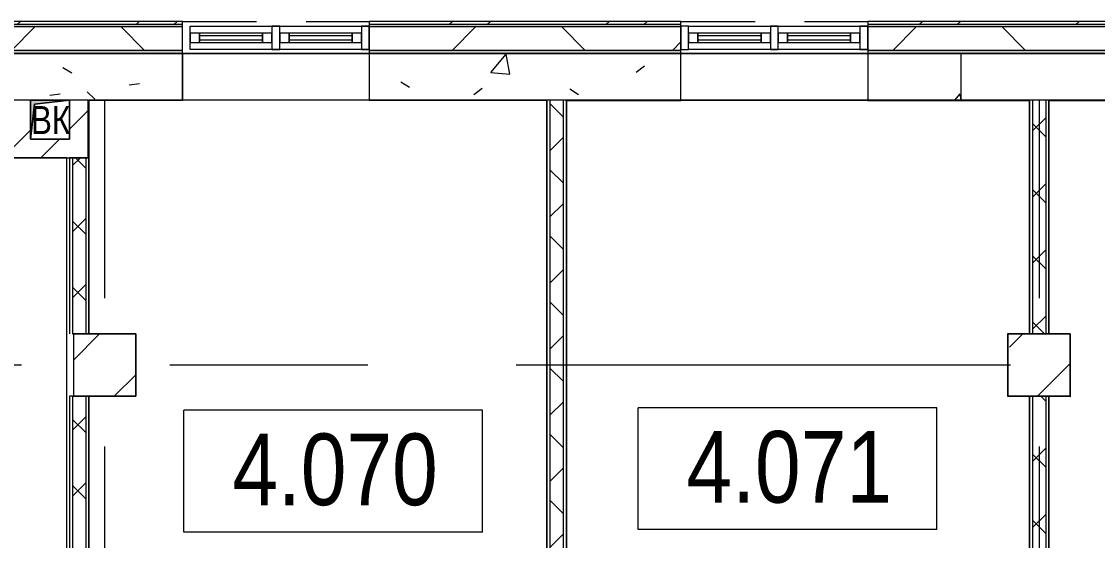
# Model space of a CAD drawing. Header units: millimetres. Extents: x 48966 to 294585, y -43515 to 30344.
# Drawn here: x 65399 to 72307, y 22592 to 25922 of the extents above; entities that cross this region are included whole.
import ezdxf

# ---------------------------------------------------------------- set-up
doc = ezdxf.new("R2010")
doc.units = ezdxf.units.MM
doc.linetypes.add('Осевые', pattern=[6350, 1270, -952.5, 3175, -952.5])
doc.linetypes.add('Сверху', pattern=[793.75, 476.25, -317.5])
for name, color, linetype, lineweight in [('Импосты витража', 7, 'Continuous', 9), ('Импосты витража-1', 7, 'Continuous', 18), ('Марки помещений', 7, 'Continuous', 9), ('Обобщенные модели', 7, 'Continuous', 9), ('Обобщенные модели-1', 7, 'Continuous', 18), ('Общие ребра', 7, 'Continuous', 9), ('Окна', 7, 'Continuous', 9), ('Окна-1', 7, 'Сверху', 9), ('Окна-2', 7, 'Continuous', 18), ('Оси-2', 7, 'Осевые', 9), ('Перекрытия', 7, 'Continuous', 9), ('Стены', 7, 'Continuous', 9), ('Стены-1', 7, 'Continuous', 18), ('Типовые аннотации', 7, 'Continuous', 9), ('Штриховка разреза-1', 7, 'Continuous', 9), ('Элементы узлов', 7, 'Continuous', 9)]:
    doc.layers.add(name, color=color, linetype=linetype, lineweight=lineweight)
doc.styles.add('Arial', font='Arial.ttf', dxfattribs={"width": 0.8, "height": 180})
doc.styles.add('Arial Narrow_1', font='Arial Narrow.ttf', dxfattribs={"height": 460})
pattern_1 = [(45, (0, 0), (-212.132, 212.132), []), (135, (0, 0), (-212.132, -212.132), [])]
pattern_2 = [(0, (0, 0), (812.8, 203.2), [67.056, -542.544, 67.056, -542.544, -3251.2]), (0, (0, 0), (812.8, 203.2), [-1219.2, 67.056, -1152.144, 67.056, -542.544, -1422.4]), (0, (0, 0), (812.8, 203.2), [-3048, 67.056, -339.344, 67.056, -948.944]), (120, (304.8, 101.6), (-582.37636, 602.30545), [67.056, -542.544, 67.056, -542.544, -3251.2]), (120, (304.8, 101.6), (-582.37636, 602.30545), [-1219.2, 67.056, -1152.144, 67.056, -542.544, -1422.4]), (120, (304.8, 101.6), (-582.37636, 602.30545), [-3048, 67.056, -339.344, 67.056, -948.944]), (240, (406.4, 508), (-230.42364, -805.50545), [67.056, -542.544, 67.056, -542.544, -3251.2]), (240, (406.4, 508), (-230.42364, -805.50545), [-1219.2, 67.056, -1152.144, 67.056, -542.544, -1422.4]), (240, (406.4, 508), (-230.42364, -805.50545), [-3048, 67.056, -339.344, 67.056, -948.944])]
pattern_3 = [(45, (0, 0), (-502.8943, 502.8943), []), (45, (0, 762), (-502.8943, 502.8943), [])]
pattern_4 = [(50, (0, 0), (1457.472, -127.512), [152.4, -1676.4]), (355, (0, 0), (-281.942, 1528.454), [121.92, -1341.12]), (100.451, (121.5, -10.6), (1175.54, 1400.933), [129.52, -1424.72]), (46.184, (0, 406.4), (2168.632, -336.34), [228.6, -2514.6]), (96.636, (180.7, 378.4), (1899.22, 1979.42), [194.28, -2137.08]), (351.184, (0, 406.4), (1899.24, 1979.4), [182.88, -2011.68]), (21, (203.2, 304.8), (1212.915, -818.121), [152.4, -1676.4]), (326, (203.2, 304.8), (494.417, 1473.504), [121.92, -1341.12]), (71.451, (304.3, 236.6), (1707.337, 655.37), [129.52, -1424.72]), (37.5, (0, 0), (24.7094, 676.4402), [67.056, -1257.808, 67.056, -1294.384, -1346.2]), (37.5, (0, 0), (24.7094, 676.4402), [-2686.304, 67.056, -1279.144]), (7.5, (0, 0), (534.558, 801.444), [67.056, -709.168, 67.056, -1227.328, -513.08]), (7.5, (0, 0), (534.558, 801.444), [-2070.608, 67.056, -446.024]), (327.5, (-453.14, 0), (1084.7275, -45.8312), [67.056, -440.944, 67.056, -1517.904, -2103.12]), (327.5, (-453.14, 0), (1084.7275, -45.8312), [-2092.96, 67.056, -2036.064]), (317.5, (-656.3, 0), (1185.035, 203.414), [67.056, -593.344, 67.056, -985.52, -1493.52]), (317.5, (-656.3, 0), (1185.035, 203.414), [-1712.976, 67.056, -1426.464])]

# ---------------------------------------------------------------- blocks, each defined once
blk = doc.blocks.new('Обобщенные модели 6 - Обобщенные модели 6-1062437-План 4-го этажа на отм_ _8_400')
at = {"layer": 'Обобщенные модели'}
h = blk.add_hatch(dxfattribs=at)
h.set_pattern_fill('FP_7', color=256, style=0, pattern_type=2)
h.set_pattern_definition([(45, (0, 0), (-493.914, 493.914), []), (45, (493.9, 0), (-493.914, 493.914), [873.125, -174.625, 6.706, -167.919])])
h.paths.add_polyline_path([(82131.6, -24482.9), (82131.6, -24082.9), (81731.6, -24082.9), (81731.6, -24482.9)], flags=0)
h.paths.add_polyline_path([(82131.6, 23517.1), (82131.6, 23917.1), (81731.6, 23917.1), (81731.6, 23517.1)], flags=0)
h.paths.add_polyline_path([(78131.6, 23517.1), (78131.6, 23917.1), (77731.6, 23917.1), (77731.6, 23517.1)], flags=0)
h.paths.add_polyline_path([(71731.6, 23517.1), (72131.6, 23517.1), (72131.6, 23917.1), (71731.6, 23917.1)], flags=0)
h.paths.add_polyline_path([(65731.6, 23517.1), (66131.6, 23517.1), (66131.6, 23917.1), (65731.6, 23917.1)], flags=0)
at = {"layer": 'Обобщенные модели-1'}
for p, q in [((66131.6, 23917.1), (65731.6, 23917.1)), ((65731.6, 23917.1), (65731.6, 23517.1)), ((66131.6, 23517.1), (66131.6, 23917.1)), ((72131.6, 23917.1), (71731.6, 23917.1)), ((71731.6, 23917.1), (71731.6, 23517.1)), ((72131.6, 23517.1), (72131.6, 23917.1)), ((65731.6, 23517.1), (66131.6, 23517.1)), ((71731.6, 23517.1), (72131.6, 23517.1))]:
    blk.add_line(p, q, dxfattribs=at)
blk = doc.blocks.new('M_Окно-Квадратный проем - 1200 x 11450 mm-V1-План 4-го этажа на отм_ _8_400')
at = {"layer": 'Окна'}
for p, q in [((-608.2, -102.5), (-608.2, 102.5)), ((591.8, 102.5), (591.8, -102.5))]:
    blk.add_line(p, q, dxfattribs=at)
at = {"layer": 'Окна-1'}
for p, q in [((-608.2, 102.5), (591.8, 102.5)), ((591.8, -102.5), (-608.2, -102.5))]:
    blk.add_line(p, q, dxfattribs=at)
blk = doc.blocks.new('M_Окно-Квадратный проем - 1200 x 11450 mm-V2-План 4-го этажа на отм_ _8_400')
at = {"layer": 'Окна'}
for p, q in [((-608.2, -150), (-608.2, 150)), ((591.8, 150), (591.8, -150))]:
    blk.add_line(p, q, dxfattribs=at)
at = {"layer": 'Окна-1'}
for p, q in [((-608.2, 150), (591.8, 150)), ((591.8, -150), (-608.2, -150))]:
    blk.add_line(p, q, dxfattribs=at)
blk = doc.blocks.new('Прямоугольный импост - Прямоугольный импост 1-8278318-План 4-го этажа на отм_ _8_400')
at = {"layer": 'Импосты витража-1'}
for p, q in [((0, 75), (-50, 75)), ((-50, 75), (-50, -75)), ((0, -75), (0, 75)), ((-50, -75), (0, -75))]:
    blk.add_line(p, q, dxfattribs=at)
blk = doc.blocks.new('Панель окно - Верхнее левое-8278470-План 4-го этажа на отм_ _8_400')
at = {"layer": 'Окна'}
for p, q in [((202.5, 30), (-202.5, 30)), ((-202.5, 30), (-202.5, -30)), ((202.5, -30), (202.5, 30)), ((-202.5, -30), (202.5, -30))]:
    blk.add_line(p, q, dxfattribs=at)
at = {"layer": 'Окна-2'}
for p, q in [((-202.5, 30), (-262.5, 30)), ((-262.5, 30), (-262.5, -30)), ((-202.5, -30), (-202.5, 30)), ((202.5, 12.5), (-202.5, 12.5)), ((-202.5, 12.5), (-202.5, -12.5)), ((202.5, 30), (202.5, -30)), ((262.5, 30), (202.5, 30)), ((202.5, -12.5), (202.5, 12.5)), ((262.5, -30), (262.5, 30)), ((-262.5, -30), (-202.5, -30)), ((-202.5, -12.5), (202.5, -12.5)), ((202.5, -30), (262.5, -30))]:
    blk.add_line(p, q, dxfattribs=at)
blk = doc.blocks.new('Прямоугольный импост - Прямоугольный импост 1-8278319-План 4-го этажа на отм_ _8_400')
at = {"layer": 'Импосты витража-1'}
for p, q in [((-50, 75), (0, 75)), ((-50, -75), (-50, 75)), ((0, 75), (0, -75)), ((0, -75), (-50, -75))]:
    blk.add_line(p, q, dxfattribs=at)
blk = doc.blocks.new('Прямоугольный импост - Прямоугольный импост 1-V5-План 4-го этажа на отм_ _8_400')
at = {"layer": 'Импосты витража'}
for p, q in [((76081.6, 25742.1), (76081.6, 25892.1)), ((76081.6, 25892.1), (76631.6, 25892.1)), ((76631.6, 25742.1), (76081.6, 25742.1))]:
    blk.add_line(p, q, dxfattribs=at)
blk = doc.blocks.new('Панель окно - Верхнее левое-8278469-План 4-го этажа на отм_ _8_400')
at = {"layer": 'Окна'}
for p, q in [((202.5, 30), (-202.5, 30)), ((-202.5, 30), (-202.5, -30)), ((202.5, -30), (202.5, 30)), ((-202.5, -30), (202.5, -30))]:
    blk.add_line(p, q, dxfattribs=at)
at = {"layer": 'Окна-2'}
for p, q in [((-202.5, 30), (-262.5, 30)), ((-262.5, 30), (-262.5, -30)), ((-202.5, -30), (-202.5, 30)), ((202.5, 12.5), (-202.5, 12.5)), ((-202.5, 12.5), (-202.5, -12.5)), ((202.5, 30), (202.5, -30)), ((262.5, 30), (202.5, 30)), ((202.5, -12.5), (202.5, 12.5)), ((262.5, -30), (262.5, 30)), ((-262.5, -30), (-202.5, -30)), ((-202.5, -12.5), (202.5, -12.5)), ((202.5, -30), (262.5, -30))]:
    blk.add_line(p, q, dxfattribs=at)
blk = doc.blocks.new('Прямоугольный импост - Прямоугольный импост 1-2167555-План 4-го этажа на отм_ _8_400')
at = {"layer": 'Импосты витража-1'}
for p, q in [((-50, 75), (0, 75)), ((-50, -75), (-50, 75)), ((0, 75), (0, -75)), ((0, -75), (-50, -75))]:
    blk.add_line(p, q, dxfattribs=at)
blk = doc.blocks.new('Панель окно - Верхнее правое-8278468-План 4-го этажа на отм_ _8_400')
at = {"layer": 'Окна'}
for p, q in [((202.5, 30), (-202.5, 30)), ((-202.5, 30), (-202.5, -30)), ((202.5, -30), (202.5, 30)), ((-202.5, -30), (202.5, -30))]:
    blk.add_line(p, q, dxfattribs=at)
at = {"layer": 'Окна-2'}
for p, q in [((-202.5, 30), (-262.5, 30)), ((-262.5, 30), (-262.5, -30)), ((-202.5, -30), (-202.5, 30)), ((202.5, 12.5), (-202.5, 12.5)), ((-202.5, 12.5), (-202.5, -12.5)), ((202.5, 30), (202.5, -30)), ((262.5, 30), (202.5, 30)), ((202.5, -12.5), (202.5, 12.5)), ((262.5, -30), (262.5, 30)), ((-262.5, -30), (-202.5, -30)), ((-202.5, -12.5), (202.5, -12.5)), ((202.5, -30), (262.5, -30))]:
    blk.add_line(p, q, dxfattribs=at)
blk = doc.blocks.new('Прямоугольный импост - Прямоугольный импост 1-2167323-План 4-го этажа на отм_ _8_400')
at = {"layer": 'Импосты витража'}
for p, q in [((67031.6, 25892.1), (67631.6, 25892.1)), ((67631.6, 25892.1), (67631.6, 25742.1)), ((67631.6, 25742.1), (67031.6, 25742.1))]:
    blk.add_line(p, q, dxfattribs=at)
blk = doc.blocks.new('Прямоугольный импост - Прямоугольный импост 1-V9-План 4-го этажа на отм_ _8_400')
at = {"layer": 'Импосты витража-1'}
for p, q in [((-25, 75), (25, 75)), ((-25, -75), (-25, 75)), ((25, 75), (25, -75)), ((25, -75), (-25, -75))]:
    blk.add_line(p, q, dxfattribs=at)
blk = doc.blocks.new('Панель окно - Верхнее правое-8278467-План 4-го этажа на отм_ _8_400')
at = {"layer": 'Окна'}
for p, q in [((202.5, 30), (-202.5, 30)), ((-202.5, 30), (-202.5, -30)), ((202.5, -30), (202.5, 30)), ((-202.5, -30), (202.5, -30))]:
    blk.add_line(p, q, dxfattribs=at)
at = {"layer": 'Окна-2'}
for p, q in [((-202.5, 30), (-262.5, 30)), ((-262.5, 30), (-262.5, -30)), ((-202.5, -30), (-202.5, 30)), ((202.5, 12.5), (-202.5, 12.5)), ((-202.5, 12.5), (-202.5, -12.5)), ((202.5, 30), (202.5, -30)), ((262.5, 30), (202.5, 30)), ((202.5, -12.5), (202.5, 12.5)), ((262.5, -30), (262.5, 30)), ((-262.5, -30), (-202.5, -30)), ((-202.5, -12.5), (202.5, -12.5)), ((202.5, -30), (262.5, -30))]:
    blk.add_line(p, q, dxfattribs=at)
blk = doc.blocks.new('Прямоугольный импост - Прямоугольный импост 1-8278317-План 4-го этажа на отм_ _8_400')
at = {"layer": 'Импосты витража-1'}
for p, q in [((-25, 75), (25, 75)), ((-25, -75), (-25, 75)), ((25, 75), (25, -75)), ((25, -75), (-25, -75))]:
    blk.add_line(p, q, dxfattribs=at)
blk = doc.blocks.new('170_ОтверстиеПрямоугольноеВертикальное - 170_ОтверстиеПрямоугольноеВертикальное-5689096-План 4-го этажа на отм_ _8_400')
at = {"layer": 'Обобщенные модели'}
for p, q in [((-125, -125), (-125, 125)), ((-125, 125), (125, 125)), ((125, 125), (125, -125)), ((125, -125), (-125, -125))]:
    blk.add_line(p, q, dxfattribs=at)
blk = doc.blocks.new('Марка помещения_Р - Марка помещения-4575829-План 4-го этажа на отм_ _8_400')
at = {"layer": 'Марки помещений'}
for p, q in [((-4.79375, -1.95625), (-4.79375, 1.95625)), ((4.79375, 1.95625), (-4.79375, 1.95625)), ((4.79375, -1.95625), (4.79375, 1.95625)), ((4.79375, -1.95625), (-4.79375, -1.95625))]:
    blk.add_line(p, q, dxfattribs=at)

msp = doc.modelspace()

# ---------------------------------------------------------------- hatches: boundary and pattern name
at = {"layer": 'Штриховка разреза-1'}
h = msp.add_hatch(dxfattribs=at)
h.set_pattern_fill('FP_2', color=256, style=0, pattern_type=2)
h.set_pattern_definition(pattern_3)
h.paths.add_polyline_path([(62016.3, 25902.1), (66431.6, 25902.1), (66431.6, 25922.1), (62016.3, 25919.8), (62015.8, 25902.1)], flags=0)
h.paths.add_polyline_path([(96431.6, 25902.1), (96431.6, 25922.1), (94631.6, 25922.1), (94631.6, 25902.1)], flags=0)
h.paths.add_polyline_path([(97631.6, 25902.1), (99431.6, 25902.1), (99431.6, 25922.1), (97631.6, 25922.1)], flags=0)
h.paths.add_polyline_path([(87163.9, 25902.1), (93431.6, 25902.1), (93431.6, 25922.1), (83631.6, 25922.1), (83631.6, 25902.1), (83922.9, 25902.1)], flags=0)
h.paths.add_polyline_path([(67631.6, 25902.1), (69631.6, 25902.1), (69631.6, 25922.1), (67631.6, 25922.1)], flags=0)
h.paths.add_polyline_path([(82431.6, 25902.1), (82431.6, 25922.1), (80431.6, 25922.1), (80431.6, 25902.1), (80681.8, 25902.1)], flags=0)
h.paths.add_polyline_path([(77440.7, 25902.1), (79231.6, 25902.1), (79231.6, 25922.1), (77231.6, 25922.1), (77231.6, 25902.1)], flags=0)
h.paths.add_polyline_path([(70831.6, 25902.1), (72831.6, 25902.1), (72831.6, 25922.1), (70831.6, 25922.1)], flags=0)
h.paths.add_polyline_path([(74031.6, 25902.1), (76031.6, 25902.1), (76031.6, 25922.1), (74031.6, 25922.1)], flags=0)
h = msp.add_hatch(dxfattribs=at)
h.set_pattern_fill('FP_3', color=256, style=0, pattern_type=2)
h.set_pattern_definition([(45, (0, 0), (-707.107, 707.107), []), (135, (0, 0), (-707.107, -707.107), [])])
h.paths.add_polyline_path([(94631.6, 25737.1), (96431.6, 25737.1), (96431.6, 25887.1), (94631.6, 25887.1)], flags=0)
h.paths.add_polyline_path([(62013.6, 25737.1), (66431.6, 25737.1), (66431.6, 25887.1), (62015.3, 25887.1), (62013.6, 25831.1)], flags=0)
h.paths.add_polyline_path([(97631.6, 25737.1), (99431.6, 25737.1), (99431.6, 25887.1), (97631.6, 25887.1)], flags=0)
h.paths.add_polyline_path([(87163.9, 25737.1), (93431.6, 25737.1), (93431.6, 25887.1), (83631.6, 25887.1), (83631.6, 25737.1), (83922.9, 25737.1)], flags=0)
h.paths.add_polyline_path([(80681.8, 25737.1), (82431.6, 25737.1), (82431.6, 25887.1), (80431.6, 25887.1), (80431.6, 25737.1)], flags=0)
h.paths.add_polyline_path([(67631.6, 25737.1), (69631.6, 25737.1), (69631.6, 25887.1), (67631.6, 25887.1)], flags=0)
h.paths.add_polyline_path([(70831.6, 25737.1), (72831.6, 25737.1), (72831.6, 25887.1), (70831.6, 25887.1)], flags=0)
h.paths.add_polyline_path([(77440.7, 25737.1), (79231.6, 25737.1), (79231.6, 25887.1), (77231.6, 25887.1), (77231.6, 25737.1)], flags=0)
h.paths.add_polyline_path([(74031.6, 25737.1), (76031.6, 25737.1), (76031.6, 25887.1), (74031.6, 25887.1)], flags=0)
h = msp.add_hatch(dxfattribs=at)
h.set_pattern_fill('FP_1', color=256, style=0, pattern_type=2)
h.set_pattern_definition(pattern_2)
h.paths.add_polyline_path([(62015.3, 25887.1), (66431.6, 25887.1), (66431.6, 25902.1), (62015.8, 25901.7), (62015.3, 25887.1)], flags=0)
h.paths.add_polyline_path([(96431.6, 25887.1), (96431.6, 25902.1), (94631.6, 25902.1), (94631.6, 25887.1)], flags=0)
h.paths.add_polyline_path([(97631.6, 25887.1), (99431.6, 25887.1), (99431.6, 25902.1), (97631.6, 25902.1)], flags=0)
h.paths.add_polyline_path([(87163.9, 25887.1), (93431.6, 25887.1), (93431.6, 25902.1), (83631.6, 25902.1), (83631.6, 25887.1), (83922.9, 25887.1)], flags=0)
h.paths.add_polyline_path([(67631.6, 25887.1), (69631.6, 25887.1), (69631.6, 25902.1), (67631.6, 25902.1)], flags=0)
h.paths.add_polyline_path([(80681.8, 25887.1), (82431.6, 25887.1), (82431.6, 25902.1), (80431.6, 25902.1), (80431.6, 25887.1)], flags=0)
h.paths.add_polyline_path([(70831.6, 25887.1), (72831.6, 25887.1), (72831.6, 25902.1), (70831.6, 25902.1)], flags=0)
h.paths.add_polyline_path([(77440.7, 25887.1), (79231.6, 25887.1), (79231.6, 25902.1), (77231.6, 25902.1), (77231.6, 25887.1)], flags=0)
h.paths.add_polyline_path([(74031.6, 25887.1), (76031.6, 25887.1), (76031.6, 25902.1), (74031.6, 25902.1)], flags=0)
h = msp.add_hatch(dxfattribs=at)
h.set_pattern_fill('FP_1', color=256, style=0, pattern_type=2)
h.set_pattern_definition(pattern_2)
h.paths.add_polyline_path([(74199.7, 25717.1), (76031.6, 25717.1), (76031.6, 25737.1), (74031.6, 25737.1), (74031.6, 25717.1)], flags=0)
h.paths.add_polyline_path([(96431.6, 25717.1), (96431.6, 25737.1), (94631.6, 25737.1), (94631.6, 25717.1)], flags=0)
h.paths.add_polyline_path([(62016.3, 25717.1), (66431.6, 25717.1), (66431.6, 25737.1), (62013.6, 25737.1), (62013.6, 25717.1)], flags=0)
h.paths.add_polyline_path([(97631.6, 25717.1), (99431.6, 25717.1), (99431.6, 25737.1), (97631.6, 25737.1)], flags=0)
h.paths.add_polyline_path([(87163.9, 25717.1), (93431.6, 25717.1), (93431.6, 25737.1), (83631.6, 25737.1), (83631.6, 25717.1), (83922.9, 25717.1)], flags=0)
h.paths.add_polyline_path([(67631.6, 25717.1), (69631.6, 25717.1), (69631.6, 25737.1), (67631.6, 25737.1)], flags=0)
h.paths.add_polyline_path([(80681.8, 25717.1), (82431.6, 25717.1), (82431.6, 25737.1), (80431.6, 25737.1), (80431.6, 25717.1)], flags=0)
h.paths.add_polyline_path([(70831.6, 25717.1), (72831.6, 25717.1), (72831.6, 25737.1), (70831.6, 25737.1)], flags=0)
h.paths.add_polyline_path([(77440.7, 25717.1), (79231.6, 25717.1), (79231.6, 25737.1), (77231.6, 25737.1), (77231.6, 25717.1)], flags=0)
h = msp.add_hatch(dxfattribs=at)
h.set_pattern_fill('FP_8', color=256, style=0, pattern_type=2)
h.set_pattern_definition(pattern_4)
h.paths.add_polyline_path([(65456.6, 25417.1), (66431.6, 25417.1), (66431.6, 25717.1), (64031.6, 25717.1), (64031.6, 25417.1), (65336.6, 25417.1)], flags=0)
h = msp.add_hatch(dxfattribs=at)
h.set_pattern_fill('FP_8', color=256, style=0, pattern_type=2)
h.set_pattern_definition(pattern_4)
h.paths.add_polyline_path([(68791.6, 25417.1), (69631.6, 25417.1), (69631.6, 25717.1), (67631.6, 25717.1), (67631.6, 25417.1), (68771.6, 25417.1)], flags=0)
h = msp.add_hatch(dxfattribs=at)
h.set_pattern_fill('FP_8', color=256, style=0, pattern_type=2)
h.set_pattern_definition(pattern_4)
h.paths.add_polyline_path([(71431.6, 25417.1), (71431.6, 25717.1), (70831.6, 25717.1), (70831.6, 25417.1), (70958.6, 25417.1)], flags=0)
h = msp.add_hatch(dxfattribs=at)
h.set_pattern_fill('FP_2', color=256, style=0, pattern_type=2)
h.set_pattern_definition(pattern_3)
h.paths.add_polyline_path([(65456.6, 25047.1), (65456.6, 25417.1), (65336.6, 25417.1), (65336.6, 25047.1)], flags=0)
h = msp.add_hatch(dxfattribs=at)
h.set_pattern_fill('FP_2', color=256, style=0, pattern_type=2)
h.set_pattern_definition(pattern_3)
h.paths.add_polyline_path([(65826.6, 25167.1), (65826.6, 25417.1), (65706.6, 25417.1), (65706.6, 25167.1)], flags=0)
h = msp.add_hatch(dxfattribs=at)
h.set_pattern_fill('FP_5', color=256, style=0, pattern_type=2)
h.set_pattern_definition(pattern_1)
h.paths.add_polyline_path([(68876.6, 21497.1), (68876.6, 25417.1), (68791.6, 25417.1), (68791.6, 21497.1)], flags=0)
h = msp.add_hatch(dxfattribs=at)
h.set_pattern_fill('FP_5', color=256, style=0, pattern_type=2)
h.set_pattern_definition(pattern_1)
h.paths.add_polyline_path([(71889.1, 23917.1), (71974.1, 23917.1), (71974.1, 25417.1), (71889.1, 25417.1), (71889.1, 24216.8)], flags=0)
h = msp.add_hatch(dxfattribs=at)
h.set_pattern_fill('FP_2', color=256, style=0, pattern_type=2)
h.set_pattern_definition(pattern_3)
h.paths.add_polyline_path([(65456.6, 25047.1), (65826.6, 25047.1), (65826.6, 25167.1), (65456.6, 25167.1)], flags=0)
h = msp.add_hatch(dxfattribs=at)
h.set_pattern_fill('FP_5', color=256, style=0, pattern_type=2)
h.set_pattern_definition(pattern_1)
h.paths.add_polyline_path([(65811.6, 23917.1), (65811.6, 25047.1), (65726.6, 25047.1), (65726.6, 23917.1), (65729.6, 23917.1)], flags=0)
h = msp.add_hatch(dxfattribs=at)
h.set_pattern_fill('FP_5', color=256, style=0, pattern_type=2)
h.set_pattern_definition(pattern_1)
h.paths.add_polyline_path([(65811.6, 19422.1), (65811.6, 23517.1), (65726.6, 23517.1), (65726.6, 19422.1)], flags=0)
h = msp.add_hatch(dxfattribs=at)
h.set_pattern_fill('FP_5', color=256, style=0, pattern_type=2)
h.set_pattern_definition(pattern_1)
h.paths.add_polyline_path([(71974.1, 19767.1), (71974.1, 23517.1), (71889.1, 23517.1), (71889.1, 19767.1)], flags=0)
at = {"layer": 'Элементы узлов'}
msp.add_hatch(color=256, dxfattribs=at).paths.add_polyline_path([(65456.6, 25167.1), (65481.6, 25392.1), (65706.6, 25417.1), (65456.6, 25417.1), (65456.6, 25389.5)], flags=0)

# ---------------------------------------------------------------- linework, layer by layer
at = {"layer": 'Общие ребра'}
for p, q in [((66431.6, 25887.1), (62015.3, 25887.1)), ((66431.6, 25902.1), (62015.8, 25902.1)), ((69631.6, 25902.1), (67631.6, 25902.1)), ((69631.6, 25887.1), (67631.6, 25887.1)), ((72831.6, 25902.1), (70831.6, 25902.1)), ((72831.6, 25887.1), (70831.6, 25887.1)), ((66431.6, 25737.1), (62013.6, 25737.1)), ((69631.6, 25737.1), (67631.6, 25737.1)), ((72831.6, 25737.1), (70831.6, 25737.1)), ((65456.6, 25417.1), (65336.6, 25417.1)), ((65826.6, 25417.1), (65706.6, 25417.1)), ((68791.6, 25417.1), (68771.6, 25417.1)), ((68876.6, 25417.1), (68791.6, 25417.1)), ((68791.6, 25417.1), (68791.6, 21517.1)), ((68896.6, 25417.1), (68876.6, 25417.1)), ((68876.6, 25417.1), (68876.6, 21517.1)), ((71889.1, 25417.1), (71889.1, 23917.1)), ((71974.1, 25417.1), (71974.1, 23917.1)), ((65726.6, 25047.1), (65726.6, 23917.1)), ((65811.6, 25047.1), (65811.6, 23917.1)), ((65726.6, 23917.1), (65729.6, 23917.1)), ((65726.6, 23517.1), (65726.6, 19442.1)), ((65811.6, 23517.1), (65811.6, 19442.1)), ((71889.1, 23517.1), (71889.1, 19767.1)), ((71974.1, 23517.1), (71974.1, 19767.1))]:
    msp.add_line(p, q, dxfattribs=at)
at = {"layer": 'Оси-2'}
for p, q in [((150171.6, 25417.1), (50565.6, 25417.1)), ((65931.6, 25417.1), (65931.6, -41737.8)), ((71931.6, 25417.1), (71931.6, -41737.8)), ((150171.6, 23717.1), (50565.6, 23717.1))]:
    msp.add_line(p, q, dxfattribs=at)
at = {"layer": 'Перекрытия'}
for p, q in [((93321.6, 25717.1), (62031.1, 25717.1)), ((68771.6, 25417.1), (65831.6, 25417.1)), ((65831.6, 25417.1), (65831.6, 23917.1)), ((68771.6, 21517.1), (68771.6, 25417.1)), ((71869.1, 25417.1), (68896.6, 25417.1)), ((68896.6, 25417.1), (68896.6, 21517.1)), ((71869.1, 23917.1), (71869.1, 25417.1)), ((74881.6, 25417.1), (71994.1, 25417.1)), ((71994.1, 25417.1), (71994.1, 23917.1)), ((65688.6, 25047.1), (65336.6, 25047.1)), ((65688.6, 19442.1), (65688.6, 25047.1)), ((65831.6, 23917.1), (66131.6, 23917.1)), ((66131.6, 23917.1), (66131.6, 23517.1)), ((71731.6, 23517.1), (71731.6, 23917.1)), ((71731.6, 23917.1), (71869.1, 23917.1)), ((71994.1, 23917.1), (72131.6, 23917.1)), ((72131.6, 23917.1), (72131.6, 23517.1)), ((65831.6, 23517.1), (65831.6, 19442.1)), ((66131.6, 23517.1), (65831.6, 23517.1)), ((71869.1, 23517.1), (71731.6, 23517.1)), ((71869.1, 19767.1), (71869.1, 23517.1)), ((71994.1, 23517.1), (71994.1, 19767.1)), ((72131.6, 23517.1), (71994.1, 23517.1))]:
    msp.add_line(p, q, dxfattribs=at)
at = {"layer": 'Стены'}
for p, q in [((66431.6, 25717.1), (66431.6, 25417.1)), ((66431.6, 25717.1), (67631.6, 25717.1)), ((67631.6, 25717.1), (67631.6, 25417.1)), ((69631.6, 25717.1), (70831.6, 25717.1)), ((69631.6, 25417.1), (69631.6, 25717.1)), ((70831.6, 25717.1), (70831.6, 25417.1)), ((67631.6, 25417.1), (66431.6, 25417.1)), ((70831.6, 25417.1), (69631.6, 25417.1)), ((69631.6, 25417.1), (70831.6, 25417.1)), ((69631.6, 25415.1), (69631.6, 25417.1)), ((70831.6, 25415.1), (69631.6, 25415.1)), ((70831.6, 25415.1), (70831.6, 25417.1))]:
    msp.add_line(p, q, dxfattribs=at)
at = {"layer": 'Стены-1'}
for p, q in [((66431.6, 25922.1), (62013.6, 25922.1)), ((66431.6, 25717.1), (66431.6, 25922.1)), ((69631.6, 25922.1), (67631.6, 25922.1)), ((67631.6, 25922.1), (67631.6, 25717.1)), ((69631.6, 25717.1), (69631.6, 25922.1)), ((72831.6, 25922.1), (70831.6, 25922.1)), ((70831.6, 25922.1), (70831.6, 25717.1)), ((62013.6, 25717.1), (66431.6, 25717.1)), ((66431.6, 25717.1), (64031.6, 25717.1)), ((66431.6, 25417.1), (66431.6, 25717.1)), ((67631.6, 25717.1), (69631.6, 25717.1)), ((69631.6, 25717.1), (67631.6, 25717.1)), ((67631.6, 25717.1), (67631.6, 25417.1)), ((69631.6, 25417.1), (69631.6, 25717.1)), ((70831.6, 25717.1), (72831.6, 25717.1)), ((71431.6, 25717.1), (70831.6, 25717.1)), ((70831.6, 25717.1), (70831.6, 25417.1)), ((71431.6, 25417.1), (71431.6, 25717.1)), ((65456.6, 25417.1), (65706.6, 25417.1)), ((65456.6, 25167.1), (65456.6, 25417.1)), ((65706.6, 25417.1), (65706.6, 25167.1)), ((65826.6, 25417.1), (66431.6, 25417.1)), ((65826.6, 25167.1), (65826.6, 25417.1)), ((67631.6, 25417.1), (68771.6, 25417.1)), ((68771.6, 25417.1), (68771.6, 21517.1)), ((68896.6, 25417.1), (69631.6, 25417.1)), ((68896.6, 21517.1), (68896.6, 25417.1)), ((69631.6, 25417.1), (68896.6, 25417.1)), ((68896.6, 25417.1), (68896.6, 25415.1)), ((68898.6, 25415.1), (69631.6, 25415.1)), ((69631.6, 25415.1), (69631.6, 25417.1)), ((70831.6, 25417.1), (71431.6, 25417.1)), ((71869.1, 25417.1), (70831.6, 25417.1)), ((70831.6, 25417.1), (70831.6, 25415.1)), ((70831.6, 25415.1), (71867.1, 25415.1)), ((71994.1, 25417.1), (71869.1, 25417.1)), ((71869.1, 25417.1), (71869.1, 23917.1)), ((71869.1, 25415.1), (71869.1, 25417.1)), ((71994.1, 23917.1), (71994.1, 25417.1)), ((72831.6, 25417.1), (71994.1, 25417.1)), ((71994.1, 25417.1), (71994.1, 25415.1)), ((71996.1, 25415.1), (72831.6, 25415.1)), ((65706.6, 25167.1), (65456.6, 25167.1)), ((65826.6, 25047.1), (65826.6, 25167.1)), ((65336.6, 25047.1), (65456.6, 25047.1)), ((65456.6, 25047.1), (65826.6, 25047.1)), ((65831.6, 25047.1), (65706.6, 25047.1)), ((65706.6, 25047.1), (65706.6, 23917.1)), ((65831.6, 23917.1), (65831.6, 25047.1)), ((65729.6, 23917.1), (65831.6, 23917.1)), ((71731.6, 23918.1), (71729.6, 23918.1)), ((71729.6, 23918.1), (71729.6, 23517.1)), ((71731.6, 23517.1), (71731.6, 23917.1)), ((71869.1, 23917.1), (71994.1, 23917.1)), ((72131.6, 23917.1), (72131.6, 23517.1)), ((72133.6, 23917.1), (72132.6, 23917.1)), ((72133.6, 23516.1), (72133.6, 23917.1)), ((65831.6, 23517.1), (65706.6, 23517.1)), ((65706.6, 23517.1), (65706.6, 19442.1)), ((65831.6, 19442.1), (65831.6, 23517.1)), ((71729.6, 23517.1), (71730.6, 23517.1)), ((71994.1, 23517.1), (71869.1, 23517.1)), ((71869.1, 23517.1), (71869.1, 19767.1)), ((71994.1, 19767.1), (71994.1, 23517.1)), ((72131.6, 23516.1), (72133.6, 23516.1))]:
    msp.add_line(p, q, dxfattribs=at)
at = {"layer": 'Элементы узлов'}
for p, q in [((65706.6, 25417.1), (65456.6, 25417.1)), ((65456.6, 25417.1), (65456.6, 25167.1)), ((65481.6, 25392.1), (65456.6, 25167.1)), ((65456.6, 25167.1), (65481.6, 25392.1)), ((65706.6, 25417.1), (65481.6, 25392.1)), ((65481.6, 25392.1), (65706.6, 25417.1)), ((65706.6, 25167.1), (65706.6, 25417.1)), ((65456.6, 25167.1), (65706.6, 25167.1))]:
    msp.add_line(p, q, dxfattribs=at)

# ---------------------------------------------------------------- block references
at = {"layer": 'Импосты витража'}
for name, p in [('Прямоугольный импост - Прямоугольный импост 1-V5-План 4-го этажа на отм_ _8_400', (-9600, 0)), ('Прямоугольный импост - Прямоугольный импост 1-2167323-План 4-го этажа на отм_ _8_400', (0, 0)), ('Прямоугольный импост - Прямоугольный импост 1-V5-План 4-го этажа на отм_ _8_400', (-6400, 0)), ('Прямоугольный импост - Прямоугольный импост 1-2167323-План 4-го этажа на отм_ _8_400', (3200, 0))]:
    msp.add_blockref(name, p, dxfattribs=at)
at = {"layer": 'Импосты витража', "extrusion": (0, 0, -1), "rotation": 180}
for name, p in [('Прямоугольный импост - Прямоугольный импост 1-V9-План 4-го этажа на отм_ _8_400', (-67031.6, 25817.1)), ('Прямоугольный импост - Прямоугольный импост 1-2167555-План 4-го этажа на отм_ _8_400', (-67631.6, 25817.1)), ('Прямоугольный импост - Прямоугольный импост 1-8278317-План 4-го этажа на отм_ _8_400', (-70231.6, 25817.1)), ('Прямоугольный импост - Прямоугольный импост 1-8278319-План 4-го этажа на отм_ _8_400', (-70831.6, 25817.1))]:
    msp.add_blockref(name, p, dxfattribs=at)
at = {"layer": 'Импосты витража', "rotation": 180}
msp.add_blockref('Прямоугольный импост - Прямоугольный импост 1-8278318-План 4-го этажа на отм_ _8_400', (69631.6, 25817.1), dxfattribs=at)
at = {"layer": 'Марки помещений', "xscale": 199.9999999999999, "yscale": 199.9999999999999, "zscale": 199.9999999999999}
for p in [(67400.2, 23036.5), (70316.2, 23052.8)]:
    msp.add_blockref('Марка помещения_Р - Марка помещения-4575829-План 4-го этажа на отм_ _8_400', p, dxfattribs=at)
at = {"layer": 'Обобщенные модели'}
msp.add_blockref('Обобщенные модели 6 - Обобщенные модели 6-1062437-План 4-го этажа на отм_ _8_400', (0, 0), dxfattribs=at)
at = {"layer": 'Окна', "rotation": 180}
for name, p in [('M_Окно-Квадратный проем - 1200 x 11450 mm-V1-План 4-го этажа на отм_ _8_400', (67023.4, 25819.6)), ('M_Окно-Квадратный проем - 1200 x 11450 mm-V1-План 4-го этажа на отм_ _8_400', (70223.4, 25819.6)), ('M_Окно-Квадратный проем - 1200 x 11450 mm-V2-План 4-го этажа на отм_ _8_400', (67023.4, 25567.1)), ('M_Окно-Квадратный проем - 1200 x 11450 mm-V2-План 4-го этажа на отм_ _8_400', (70223.4, 25567.1))]:
    msp.add_blockref(name, p, dxfattribs=at)
at = {"layer": 'Окна'}
for name, p in [('Панель окно - Верхнее левое-8278469-План 4-го этажа на отм_ _8_400', (66744.1, 25817.1)), ('Панель окно - Верхнее правое-8278468-План 4-го этажа на отм_ _8_400', (67319.1, 25817.1)), ('Панель окно - Верхнее левое-8278470-План 4-го этажа на отм_ _8_400', (69944.1, 25817.1)), ('Панель окно - Верхнее правое-8278467-План 4-го этажа на отм_ _8_400', (70519.1, 25817.1))]:
    msp.add_blockref(name, p, dxfattribs=at)
at = {"layer": 'Элементы узлов'}
msp.add_blockref('170_ОтверстиеПрямоугольноеВертикальное - 170_ОтверстиеПрямоугольноеВертикальное-5689096-План 4-го этажа на отм_ _8_400', (65581.6, 25292.1), dxfattribs=at)

# ---------------------------------------------------------------- texts
at = {"layer": 'Марки помещений', "char_height": 460, "width": 1587.341, "attachment_point": 1, "style": 'Arial Narrow_1'}
for s, insert in [('4.070', (66752.3, 23278.3)), ('4.071', (69668.3, 23294.6))]:
    msp.add_mtext(s, dxfattribs=dict(at, insert=insert))
at = {"layer": 'Типовые аннотации', "insert": (65459.4, 25380.1), "char_height": 180, "width": 307.848, "attachment_point": 1, "style": 'Arial'}
msp.add_mtext('ВК', dxfattribs=at)

doc.saveas('drawing.dxf')
